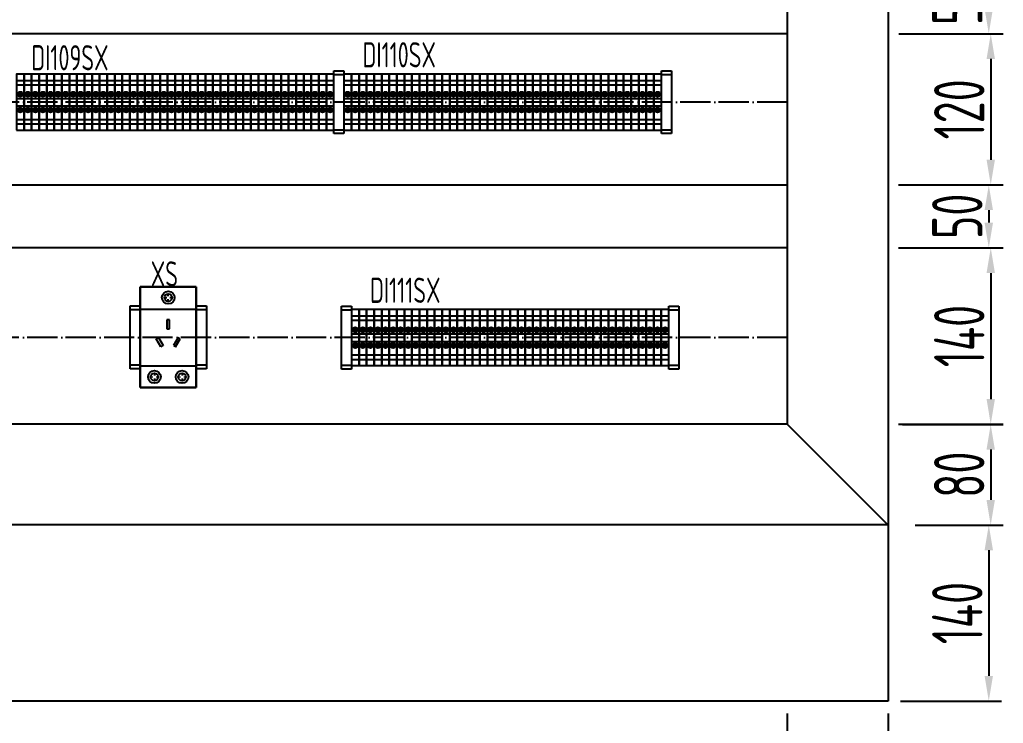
# Model space of a CAD drawing. Header units: millimetres. Extents: x 30557 to 235556, y -116603 to -73383.
# Drawn here: x 49137 to 49918, y -75671 to -75112 of the extents above; entities that cross this region are included whole.
import ezdxf

# ---------------------------------------------------------------- set-up
doc = ezdxf.new("R2010")
doc.units = ezdxf.units.MM
doc.linetypes.add('ZWCAD_ISO04W100', pattern=[30.5, 24, -3, 0.5, -3])
doc.layers.add('1', color=3, linetype='Continuous')
doc.layers.add('_Drawing', color=7, linetype='Continuous', lineweight=25)
doc.styles.add('supcon', font='sceie.shx', dxfattribs={"width": 0.75, "height": 40, "bigfont": 'sceic.shx'})
doc.dimstyles.new('supcon', dxfattribs={"dimtxt": 20, "dimasz": 20, "dimexe": 10, "dimexo": 10, "dimgap": 5, "dimtad": 1, "dimtoh": 1, "dimdec": 0, "dimzin": 0, "dimdsep": 46, "dimtxsty": 'supcon', "dimcen": 0.09, "dimclrd": 2, "dimclre": 2, "dimclrt": 2, "dimadec": 0, "dimazin": 0, "dimtfac": 1, "dimtdec": 0, "dimtofl": 0, "dimtmove": 0, "dimatfit": 3, "dimfxl": 1, "dimtolj": 1, "dimtzin": 0, "dimarcsym": 0})

# ---------------------------------------------------------------- blocks, each defined once
blk = doc.blocks.new('*D460')
at = {"layer": '_Drawing', "color": 2, "linetype": 'Continuous', "lineweight": -2}
for p, q in [((49746.68, -75663.35), (49746.68, -75739.23)), ((49826.68, -75663.4), (49826.68, -75739.23)), ((49766.68, -75729.23), (49806.68, -75729.23))]:
    blk.add_line(p, q, dxfattribs=at)
at = {"layer": '_Drawing', "color": 2}
for points in [[(49766.68, -75725.9), (49766.68, -75732.56), (49746.68, -75729.23)], [(49806.68, -75732.56), (49806.68, -75725.9), (49826.68, -75729.23)]]:
    blk.add_solid(points, dxfattribs=at)
at = {"layer": 'DEFPOINTS', "color": 0}
for p in [(49746.68, -75653.35), (49826.68, -75653.4), (49826.68, -75729.23)]:
    blk.add_point(p, dxfattribs=at)
at = {"layer": '_Drawing', "color": 2, "insert": (49786.68, -75704.23), "char_height": 40, "attachment_point": 5, "style": 'supcon'}
blk.add_mtext('\\A1;80', dxfattribs=at)
blk = doc.blocks.new('3孔插座')
for p, q in [((118502.97, 58960.84), (118547.47, 58960.84)), ((118502.97, 58880.84), (118502.97, 58960.84)), ((118547.47, 58960.84), (118547.47, 58880.84)), ((118547.47, 58942.84), (118502.97, 58942.84)), ((118526.22, 58934.79), (118524.22, 58934.79)), ((118524.22, 58934.79), (118524.22, 58927.49)), ((118526.22, 58927.49), (118526.22, 58934.79)), ((118524.22, 58927.49), (118526.22, 58927.49)), ((118515.69, 58919.55), (118517.42, 58920.55)), ((118519.34, 58913.23), (118515.69, 58919.55)), ((118517.42, 58920.55), (118521.07, 58914.23)), ((118521.07, 58914.23), (118519.34, 58913.23)), ((118533.02, 58920.55), (118529.37, 58914.23)), ((118529.37, 58914.23), (118531.1, 58913.23)), ((118531.1, 58913.23), (118534.75, 58919.55)), ((118534.75, 58919.55), (118533.02, 58920.55)), ((118547.47, 58897.84), (118502.97, 58897.84)), ((118547.47, 58880.84), (118502.97, 58880.84))]:
    blk.add_line(p, q)
at = {"color": 0}
for p, q in [((118502.97, 58960.84), (118502.97, 58880.84)), ((118547.47, 58960.84), (118502.97, 58960.84)), ((118547.47, 58880.84), (118547.47, 58960.84)), ((118502.97, 58880.84), (118547.47, 58880.84))]:
    blk.add_line(p, q, dxfattribs=at)
at = {"ltscale": 100}
for p, q in [((118525.22, 58953.49), (118525.22, 58955.34)), ((118522.22, 58952.34), (118524.07, 58952.34)), ((118525.22, 58949.34), (118525.22, 58951.2)), ((118526.37, 58952.34), (118528.22, 58952.34)), ((118514.22, 58892.34), (118514.22, 58890.49)), ((118536.22, 58892.34), (118536.22, 58890.49)), ((118514.22, 58888.2), (118514.22, 58886.34)), ((118536.22, 58888.2), (118536.22, 58886.34))]:
    blk.add_line(p, q, dxfattribs=at)
at = {"ltscale": 100, "const_width": 1}
for points in [[(118525.22, 58953.49), (118525.22, 58955.34)], [(118522.22, 58952.34), (118524.07, 58952.34)], [(118525.22, 58949.34), (118525.22, 58951.2)], [(118526.37, 58952.34), (118528.22, 58952.34)], [(118514.22, 58892.34), (118514.22, 58890.49)], [(118536.22, 58892.34), (118536.22, 58890.49)], [(118511.22, 58889.34), (118513.07, 58889.34)], [(118514.22, 58888.2), (118514.22, 58886.34)], [(118515.37, 58889.34), (118517.22, 58889.34)], [(118535.07, 58889.34), (118533.22, 58889.34)], [(118536.22, 58888.2), (118536.22, 58886.34)], [(118539.22, 58889.34), (118537.37, 58889.34)]]:
    blk.add_lwpolyline(points, dxfattribs=at)
at = {"ltscale": 100}
for centre, radius in [((118525.22, 58952.34), 5), ((118525.22, 58952.34), 3), ((118514.22, 58889.34), 5), ((118514.22, 58889.34), 3), ((118536.22, 58889.34), 5), ((118536.22, 58889.34), 3)]:
    blk.add_circle(centre, radius, dxfattribs=at)
blk = doc.blocks.new('固定块')
for p, q in [((516096.27, 339845.14), (516104.27, 339845.14)), ((516096.27, 339795.14), (516096.27, 339845.14)), ((516096.27, 339842.14), (516104.27, 339842.14)), ((516104.27, 339845.14), (516104.27, 339795.14)), ((516096.27, 339798.14), (516104.27, 339798.14)), ((516104.27, 339795.14), (516096.27, 339795.14))]:
    blk.add_line(p, q)
blk = doc.blocks.new('SAKDU2.5')
at = {"color": 253}
for p, q in [((516132.13, 339835.66), (516138.13, 339835.66)), ((516132.13, 339832.16), (516138.13, 339832.16)), ((516132.13, 339821.41), (516138.13, 339821.41)), ((516133.43, 339824.81), (516136.82, 339824.81)), ((516133.43, 339824.51), (516136.82, 339824.51)), ((516132.13, 339815.41), (516138.13, 339815.41)), ((516133.43, 339812.31), (516136.82, 339812.31)), ((516133.43, 339812.01), (516136.82, 339812.01)), ((516132.13, 339804.66), (516138.13, 339804.66)), ((516132.13, 339801.16), (516138.13, 339801.16))]:
    blk.add_line(p, q, dxfattribs=at)
at = {"color": 253, "lineweight": -3}
blk.add_lwpolyline([(516132.13, 339796.16), (516138.13, 339796.16), (516138.13, 339840.66), (516132.13, 339840.66)], close=True, dxfattribs=at)
at = {"color": 253}
for centre, radius in [((516135.13, 339824.66), 2), ((516135.13, 339824.66), 1.7), ((516135.13, 339812.16), 2), ((516135.13, 339812.16), 1.7)]:
    blk.add_circle(centre, radius, dxfattribs=at)
blk = doc.blocks.new('8端子块')
for p in [(-500909.85, -336987.34), (-500903.85, -336987.34), (-500897.85, -336987.34), (-500891.85, -336987.34), (-500885.85, -336987.34), (-500879.85, -336987.34), (-500873.85, -336987.34), (-500867.85, -336987.34)]:
    blk.add_blockref('SAKDU2.5', p)
blk = doc.blocks.new('*D477')
at = {"color": 2, "lineweight": -2}
for p, q in [((49835.12, -75293.45), (49918.23, -75293.45)), ((49908.23, -75313.45), (49908.23, -75413.57)), ((49835.12, -75433.57), (49918.23, -75433.57))]:
    blk.add_line(p, q, dxfattribs=at)
at = {"color": 2}
for points in [[(49911.56, -75313.45), (49904.9, -75313.45), (49908.23, -75293.45)], [(49904.9, -75413.57), (49911.56, -75413.57), (49908.23, -75433.57)]]:
    blk.add_solid(points, dxfattribs=at)
at = {"layer": 'DEFPOINTS', "color": 0}
for p in [(49825.12, -75293.45), (49825.12, -75433.57), (49908.23, -75433.57)]:
    blk.add_point(p, dxfattribs=at)
at = {"color": 2, "insert": (49883.23, -75363.51), "char_height": 40, "attachment_point": 5, "rotation": 90, "style": 'supcon'}
blk.add_mtext('\\A1;140', dxfattribs=at)
blk = doc.blocks.new('*D480')
at = {"color": 2, "linetype": 'Continuous', "lineweight": -2}
for p, q in [((49838.2, -75433.68), (49918.2, -75433.68)), ((49908.2, -75453.68), (49908.2, -75493.68)), ((49848.2, -75513.68), (49918.2, -75513.68))]:
    blk.add_line(p, q, dxfattribs=at)
at = {"color": 2}
for points in [[(49911.53, -75453.68), (49904.87, -75453.68), (49908.2, -75433.68)], [(49904.87, -75493.68), (49911.53, -75493.68), (49908.2, -75513.68)]]:
    blk.add_solid(points, dxfattribs=at)
at = {"layer": 'DEFPOINTS', "color": 0}
for p in [(49828.2, -75433.68), (49838.2, -75513.68), (49908.2, -75513.68)]:
    blk.add_point(p, dxfattribs=at)
at = {"color": 2, "insert": (49883.2, -75473.68), "char_height": 40, "attachment_point": 5, "rotation": 90, "style": 'supcon'}
blk.add_mtext('\\A1;80', dxfattribs=at)
blk = doc.blocks.new('*D481')
at = {"color": 2, "lineweight": -2}
for p, q in [((49856.68, -75513.68), (49916.68, -75513.68)), ((49906.68, -75533.68), (49906.68, -75633.45)), ((49836.69, -75653.45), (49916.68, -75653.45))]:
    blk.add_line(p, q, dxfattribs=at)
at = {"color": 2}
for points in [[(49910.01, -75533.68), (49903.34, -75533.68), (49906.68, -75513.68)], [(49903.34, -75633.45), (49910.01, -75633.45), (49906.68, -75653.45)]]:
    blk.add_solid(points, dxfattribs=at)
at = {"layer": 'DEFPOINTS', "color": 0}
for p in [(49846.68, -75513.68), (49826.69, -75653.45), (49906.68, -75653.45)]:
    blk.add_point(p, dxfattribs=at)
at = {"color": 2, "insert": (49881.68, -75583.56), "char_height": 40, "attachment_point": 5, "rotation": 90, "style": 'supcon'}
blk.add_mtext('\\A1;140', dxfattribs=at)
blk = doc.blocks.new('*D540')
at = {"color": 2, "linetype": 'Continuous', "lineweight": -2}
for p, q in [((49836.68, -75073.45), (49916.68, -75073.45)), ((49906.68, -75093.45), (49906.68, -75103.45)), ((49836.68, -75123.45), (49916.68, -75123.45))]:
    blk.add_line(p, q, dxfattribs=at)
at = {"color": 2}
for points in [[(49910.01, -75093.45), (49903.34, -75093.45), (49906.68, -75073.45)], [(49903.34, -75103.45), (49910.01, -75103.45), (49906.68, -75123.45)]]:
    blk.add_solid(points, dxfattribs=at)
at = {"layer": 'DEFPOINTS', "color": 0}
for p in [(49826.68, -75073.45), (49826.68, -75123.45), (49906.68, -75123.45)]:
    blk.add_point(p, dxfattribs=at)
at = {"color": 2, "insert": (49881.68, -75098.45), "char_height": 40, "attachment_point": 5, "rotation": 90, "style": 'supcon'}
blk.add_mtext('\\A1;50', dxfattribs=at)
blk = doc.blocks.new('*D542')
at = {"color": 2, "linetype": 'Continuous', "lineweight": -2}
for p, q in [((49836.68, -75243.45), (49916.68, -75243.45)), ((49906.68, -75263.45), (49906.68, -75273.45)), ((49836.68, -75293.45), (49916.68, -75293.45))]:
    blk.add_line(p, q, dxfattribs=at)
at = {"color": 2}
for points in [[(49910.01, -75263.45), (49903.34, -75263.45), (49906.68, -75243.45)], [(49903.34, -75273.45), (49910.01, -75273.45), (49906.68, -75293.45)]]:
    blk.add_solid(points, dxfattribs=at)
at = {"layer": 'DEFPOINTS', "color": 0}
for p in [(49826.68, -75243.45), (49826.68, -75293.45), (49906.68, -75293.45)]:
    blk.add_point(p, dxfattribs=at)
at = {"color": 2, "insert": (49881.68, -75268.45), "char_height": 40, "attachment_point": 5, "rotation": 90, "style": 'supcon'}
blk.add_mtext('\\A1;50', dxfattribs=at)
blk = doc.blocks.new('*D543')
at = {"color": 2, "lineweight": -2}
for p, q in [((49835.13, -75123.45), (49918.23, -75123.45)), ((49908.23, -75143.45), (49908.23, -75223.45)), ((49835.12, -75243.45), (49918.23, -75243.45))]:
    blk.add_line(p, q, dxfattribs=at)
at = {"color": 2}
for points in [[(49911.56, -75143.45), (49904.9, -75143.45), (49908.23, -75123.45)], [(49904.9, -75223.45), (49911.56, -75223.45), (49908.23, -75243.45)]]:
    blk.add_solid(points, dxfattribs=at)
at = {"layer": 'DEFPOINTS', "color": 0}
for p in [(49825.13, -75123.45), (49825.12, -75243.45), (49908.23, -75243.45)]:
    blk.add_point(p, dxfattribs=at)
at = {"color": 2, "insert": (49883.23, -75183.45), "char_height": 40, "attachment_point": 5, "rotation": 90, "style": 'supcon'}
blk.add_mtext('\\A1;120', dxfattribs=at)

msp = doc.modelspace()

# ---------------------------------------------------------------- linework, layer by layer
at = {"lineweight": -3}
for p, q in [((49746.67, -75123.39), (48606.69, -75123.39)), ((49746.65, -75293.45), (48606.67, -75293.45)), ((49746.67, -75293.39), (48606.68, -75293.39)), ((49746.65, -75433.45), (48606.64, -75433.45)), ((49826.65, -75513.45), (48526.65, -75513.45))]:
    msp.add_line(p, q, dxfattribs=at)
at = {"color": 4, "linetype": 'ZWCAD_ISO04W100', "lineweight": -3}
for p, q in [((49746.67, -75177.72), (48606.7, -75177.72)), ((49746.65, -75364.78), (48606.69, -75364.78))]:
    msp.add_line(p, q, dxfattribs=at)
msp.add_line((49746.65, -75433.45), (49826.65, -75513.45))
at = {"layer": '_Drawing', "color": 1}
for p, q in [((49826.67, -73753.4), (49826.67, -75653.45)), ((49826.67, -75653.45), (48526.67, -75653.4))]:
    msp.add_line(p, q, dxfattribs=at)
at = {"layer": '_Drawing', "lineweight": -3}
for p, q in [((49746.67, -73833.4), (49746.67, -75433.48)), ((48606.68, -75243.39), (49746.67, -75243.4))]:
    msp.add_line(p, q, dxfattribs=at)

# ---------------------------------------------------------------- block references
for name, p in [('8端子块', (33912.41, -78008.79)), ('8端子块', (33960.41, -78008.79)), ('8端子块', (34008.41, -78008.79)), ('8端子块', (34056.41, -78008.79)), ('8端子块', (34104.41, -78008.79)), ('SAKDU2.5', (-466757.44, -414996.13)), ('SAKDU2.5', (-466751.44, -414996.13)), ('固定块', (-466709.58, -414997.87)), ('固定块', (-466709.58, -414997.87)), ('固定块', (-466709.58, -414997.87)), ('8端子块', (34172.41, -78008.79)), ('8端子块', (34220.41, -78008.79)), ('8端子块', (34268.41, -78008.79)), ('8端子块', (34316.41, -78008.79)), ('8端子块', (34364.41, -78008.79)), ('SAKDU2.5', (-466497.44, -414996.13)), ('SAKDU2.5', (-466491.44, -414996.13)), ('固定块', (-466449.58, -414997.87)), ('3孔插座', (-69270.06, -134285.34)), ('固定块', (-466871.35, -415184.64)), ('固定块', (-466818.85, -415184.64)), ('固定块', (-466703.61, -415184.92)), ('8端子块', (34178.38, -78195.85)), ('8端子块', (34226.38, -78195.85)), ('8端子块', (34274.38, -78195.85)), ('8端子块', (34322.38, -78195.85)), ('8端子块', (34370.38, -78195.85)), ('SAKDU2.5', (-466491.47, -415183.19)), ('SAKDU2.5', (-466485.47, -415183.19)), ('固定块', (-466443.61, -415184.92))]:
    msp.add_blockref(name, p)

# ---------------------------------------------------------------- texts
at = {"layer": '1', "color": 3, "style": 'supcon', "width": 0.75}
for s, p in [('DI109SX', (49146.42, -75152.45)), ('DI110SX', (49409.4, -75150.1)), ('XS', (49241.24, -75324.17)), ('DI111SX', (49415.38, -75337.16))]:
    msp.add_text(s, height=20, dxfattribs=at).set_placement(p)

# ---------------------------------------------------------------- dimensions: what is measured, and where the dimension line sits
at = {"linetype": 'Continuous'}
for base, p1, p2, picture, middle in [((49906.68, -75123.45), (49826.68, -75073.45), (49826.68, -75123.45), '*D540', (49906.68, -75098.45)), ((49906.68, -75293.45), (49826.68, -75243.45), (49826.68, -75293.45), '*D542', (49906.68, -75268.45))]:
    dim = msp.add_linear_dim(base=base, p1=p1, p2=p2, angle=90, dimstyle='supcon', dxfattribs=at)
    dim.commit()
    dim.dimension.update_dxf_attribs({"geometry": picture, "text_midpoint": middle, "dimtype": 160})
at = {"color": 1}
for base, p1, p2, picture, middle in [((49908.23, -75243.45), (49825.13, -75123.45), (49825.12, -75243.45), '*D543', (49883.23, -75183.45)), ((49908.23, -75433.57), (49825.12, -75293.45), (49825.12, -75433.57), '*D477', (49883.23, -75363.51))]:
    dim = msp.add_linear_dim(base=base, p1=p1, p2=p2, angle=90, dimstyle='supcon', dxfattribs=at)
    dim.commit()
    dim.dimension.update_dxf_attribs({"geometry": picture, "text_midpoint": middle})
at = {"linetype": 'Continuous'}
dim = msp.add_linear_dim(base=(49908.2, -75513.68), p1=(49828.2, -75433.68), p2=(49838.2, -75513.68), angle=90, dimstyle='supcon', dxfattribs=at)
dim.commit()
dim.dimension.update_dxf_attribs({"geometry": '*D480', "text_midpoint": (49883.2, -75473.68)})
dim = msp.add_linear_dim(base=(49906.68, -75653.45), p1=(49846.68, -75513.68), p2=(49826.69, -75653.45), angle=90, dimstyle='supcon')
dim.commit()
dim.dimension.update_dxf_attribs({"geometry": '*D481', "text_midpoint": (49881.68, -75583.56)})
at = {"layer": '_Drawing', "linetype": 'Continuous'}
dim = msp.add_linear_dim(base=(49826.68, -75729.23), p1=(49746.68, -75653.35), p2=(49826.68, -75653.4), dimstyle='supcon', dxfattribs=at)
dim.commit()
dim.dimension.update_dxf_attribs({"geometry": '*D460', "text_midpoint": (49786.68, -75704.23)})

doc.saveas('drawing.dxf')
